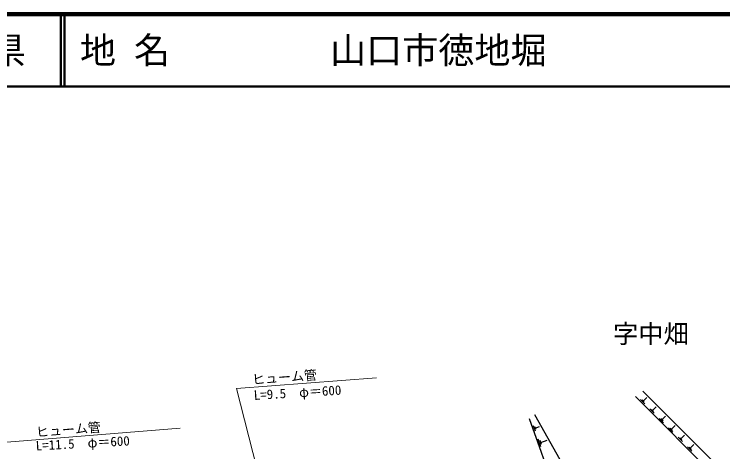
# Model space of a CAD drawing. Units: millimetres, scale not verified. Extents: x 40000 to 680000, y 20000 to 380000.
# Drawn here: x 361267 to 459446, y 319352 to 380000 of the extents above; entities that cross this region are included whole.
import ezdxf
from ezdxf.enums import TextEntityAlignment as Align

# ---------------------------------------------------------------- set-up
doc = ezdxf.new("R2010")
doc.units = ezdxf.units.MM
doc.header["$LTSCALE"] = 1000
for name, color, linetype, lineweight in [('M-BGD', 7, 'Continuous', 25), ('M-STR-HTXT', 7, 'Continuous', 13), ('M-TTL', 1, 'Continuous', 140), ('M-TTL-LINE', 7, 'Continuous', 50)]:
    doc.layers.add(name, color=color, linetype=linetype, lineweight=lineweight)
doc.layers.add('M-BMK-HTXT', color=7, linetype='Continuous')
doc.layers.add('M-TTL-TXT', color=7, linetype='Continuous')
doc.styles.add('ＭＳ ゴシック', font='')
doc.styles.get('ＭＳ ゴシック').set_extended_font_data('MS Gothic')

msp = doc.modelspace()

# ---------------------------------------------------------------- linework, layer by layer
at = {"layer": 'M-BGD'}
for p, q in [((448622, 326004), (448031, 326598)), ((448563, 326241), (448268, 326538)), ((448416, 326389), (448920, 326892)), ((449923, 324699), (449329, 325295)), ((449864, 324937), (449567, 325235)), ((449716, 325086), (450222, 325590)), ((451018, 323780), (451526, 324286)), ((451226, 323391), (450630, 323989)), ((451167, 323630), (450869, 323929)), ((433476, 322225), (433218, 322946)), ((433519, 322444), (433391, 322805)), ((433455, 322624), (434068, 322843)), ((452531, 322081), (451933, 322682)), ((452472, 322321), (452173, 322621)), ((452322, 322471), (452832, 322980)), ((434253, 320045), (433873, 321111)), ((453839, 320769), (453238, 321372)), ((453779, 321010), (453479, 321311)), ((453629, 321161), (454141, 321671)), ((434318, 320369), (434128, 320902)), ((434223, 320635), (435129, 320958)), ((454938, 319848), (455452, 320360)), ((455149, 319455), (454546, 320060)), ((455089, 319697), (454787, 319999))]:
    msp.add_line(p, q, dxfattribs=at)
for points in [[(475158, 292926), (469938, 304330), (447347, 327000)], [(448344, 327751), (467381, 308714), (471212, 304291), (476067, 293226)], [(433335, 324547), (441200, 310571), (445427, 306762), (457908, 300285), (461449, 297261)], [(461150, 296910), (454383, 301062), (443745, 306960), (439269, 312278), (434663, 318319), (434324, 319250), (432660, 323916)]]:
    msp.add_lwpolyline(points, dxfattribs=at)
at = {"layer": 'M-STR-HTXT'}
for p, q in [((411481, 329610), (392075, 328140)), ((392075, 328140), (406278, 272848)), ((384286, 322637), (360241, 320689))]:
    msp.add_line(p, q, dxfattribs=at)
at = {"layer": 'M-TTL', "color": 2}
msp.add_line((680000, 380000), (40000, 380000), dxfattribs=at)
at = {"layer": 'M-TTL-LINE'}
for p, q in [((367750, 380000), (367750, 370000)), ((368250, 380000), (368250, 370000)), ((40000, 370000), (680000, 370000))]:
    msp.add_line(p, q, dxfattribs=at)

# ---------------------------------------------------------------- texts
at = {"layer": 'M-BMK-HTXT', "style": 'ＭＳ ゴシック'}
msp.add_text('字中畑', height=2566, dxfattribs=at).set_placement((444228, 333655), align=Align.BOTTOM_LEFT)
at = {"layer": 'M-STR-HTXT', "style": 'ＭＳ ゴシック'}
for s, rotation, p in [('ヒューム管', 4.332, (394310, 328309)), ('L=9.5\u3000φ＝600', 3.495, (394524, 326141)), ('ヒューム管', 4.63, (364376, 321024)), ('L=11.5\u3000φ＝600', 3.128, (364310, 319140))]:
    msp.add_text(s, height=1320, rotation=rotation, dxfattribs=at).set_placement(p, align=Align.BOTTOM_LEFT)
at = {"layer": 'M-TTL-TXT', "style": 'ＭＳ ゴシック'}
msp.add_text('山\u3000口\u3000県', height=3666, dxfattribs=at).set_placement((350375, 375000), align=Align.MIDDLE_CENTER)
for s, p in [('地 名', (370380, 375000)), ('山口市徳地堀', (405024, 375000))]:
    msp.add_text(s, height=3666, dxfattribs=at).set_placement(p, align=Align.MIDDLE_LEFT)

doc.saveas('drawing.dxf')
